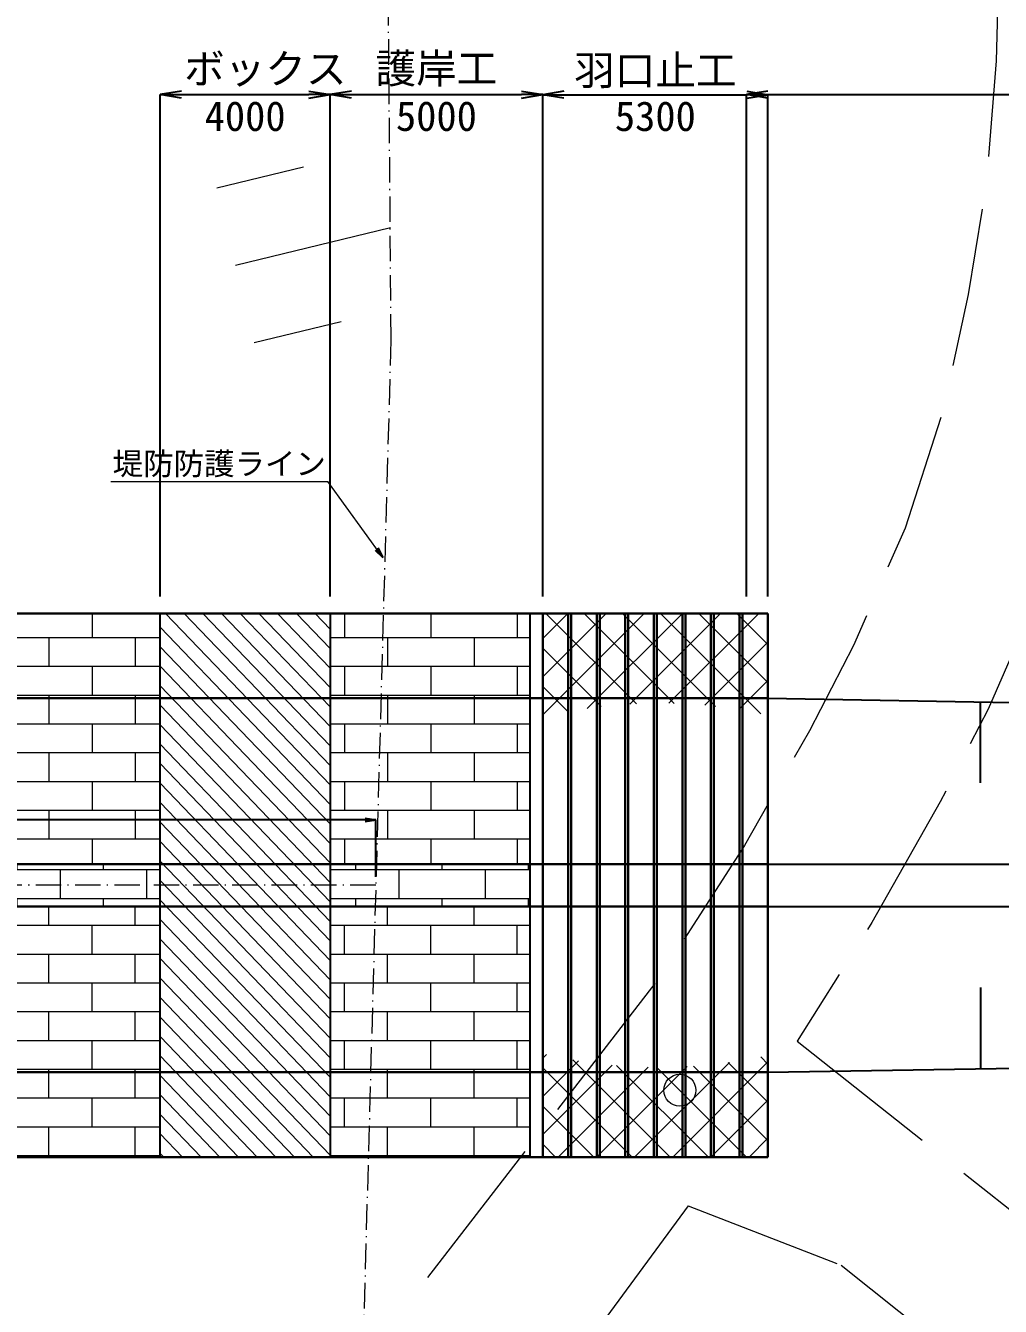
# Model space of a CAD drawing. Header units: millimetres. Extents: x 432273 to 1023813, y -32657 to 705940.
# Drawn here: x 802360 to 825289, y 395123 to 425267 of the extents above; entities that cross this region are included whole.
import ezdxf
from ezdxf.enums import TextEntityAlignment as Align

# ---------------------------------------------------------------- set-up
doc = ezdxf.new("R2010")
doc.units = ezdxf.units.MM
doc.header["$LTSCALE"] = 100
doc.header["$PDSIZE"] = 300
doc.linetypes.add('56301', pattern=[0.5, 0.25, -0.25])
doc.linetypes.add('SXF_一点短鎖線', pattern=[9.25, 6, -1.5, 0.25, -1.5])
doc.layers.get('Defpoints').update_dxf_attribs({"color": 153})
for name, color, linetype, lineweight in [('D-BGD', 7, 'Continuous', 13), ('D-BMK', 2, 'SXF_一点短鎖線', 13), ('D-BYP-STR1', 2, 'Continuous', 13), ('D-BYP-STR2', 6, 'Continuous', 25), ('D-BYP-STR3', 3, 'Continuous', 25), ('D-STR-HTXT', 7, 'Continuous', 13), ('D-STR-TXT', 7, 'Continuous', 13)]:
    doc.layers.add(name, color=color, linetype=linetype, lineweight=lineweight)
doc.layers.add('D-WORK2', color=11, linetype='Continuous', plot=False)
doc.layers.add('D-WORK_1', color=11, linetype='Continuous', plot=False)
doc.styles.add('MS ゴシック', font='MS Gothic.ttf')
doc.dimstyles.new('DIM-100-F', dxfattribs={"dimscale": 100, "dimtxt": 3.5, "dimasz": 2.5, "dimexe": 0, "dimexo": 2, "dimgap": 0.8, "dimtad": 1, "dimdec": 0, "dimzin": 0, "dimdsep": 46, "dimtxsty": 'MS ゴシック', "dimblk": 'OPEN', "dimcen": 0.1, "dimclrd": 256, "dimclre": 256, "dimclrt": 256, "dimaunit": 1, "dimadec": 4, "dimazin": 0, "dimtfac": 1, "dimtdec": 0, "dimtmove": 2, "dimatfit": 3, "dimldrblk": 'OPEN', "dimfxl": 1, "dimtolj": 1, "dimtzin": 0, "dimlwd": -1, "dimlwe": -1, "dimarcsym": 2})
doc.dimstyles.new('DIM-200', dxfattribs={"dimscale": 200, "dimtxt": 3.5, "dimasz": 2.5, "dimexe": 0, "dimexo": 2, "dimgap": 0.8, "dimtad": 1, "dimdec": 0, "dimzin": 0, "dimdsep": 46, "dimtxsty": 'MS ゴシック', "dimblk": 'OPEN', "dimcen": 0.1, "dimaunit": 1, "dimadec": 4, "dimazin": 0, "dimtfac": 1, "dimtdec": 0, "dimtmove": 0, "dimatfit": 3, "dimldrblk": 'OPEN', "dimfxl": 1, "dimtolj": 1, "dimtzin": 0, "dimlwd": -1, "dimlwe": -1, "dimarcsym": 2})
pattern_1 = [(225.0000000334024, (60067.28708803048, 1166865.223133123), (449.0128063152238, -449.0128057916917), []), (315.0000000334023, (60067.28708803048, 1166865.223133123), (449.0128057916917, 449.0128063152237), [])]

# ---------------------------------------------------------------- blocks, each defined once
blk = doc.blocks.new('21311212131313131')
at = {"layer": 'D-BGD', "linetype": 'Continuous'}
for p, q in [((2633409.028676576, -1166830.539065273, 363302.980363709), (2635677.763422243, -1163844.126814221, 363259.9803660331)), ((2635636.540605735, -1169673.376766479, 363309.9803633307), (2637907.426649607, -1166689.282254627, 363267.9803656007)), ((2630384.981659377, -1170811.412579495, 363359.9803606282), (2632653.236213116, -1167825.877491816, 363316.9803629523)), ((2628799.91491138, -1169860.465138752, 363404.980358196), (2630384.981659377, -1170811.412579495, 363359.9803606282)), ((2634315.764071788, -1173293.880563169, 363309.9803633307), (2635601.115449918, -1169771.407665494, 363309.9803633307)), ((2634315.764071788, -1173293.880563169, 363309.9803633307), (2637380.473436414, -1175454.993005906, 363365.9803603038)), ((2629098.73302926, -1174189.749455671, 363401.9803583581), (2632112.9772818, -1176420.138674212, 363429.9803568447)), ((2633117.272914203, -1177163.734070875, 363438.9803563583), (2636131.517166728, -1179394.123289412, 363466.9803548449)), ((2612400.708632185, -1184404.199407369), (2611439.28015707, -1180779.253370964)), ((2614214.058813774, -1183923.96536175), (2613675.655538891, -1181894.084962105)), ((2610588.715805924, -1184884.036481546), (2610051.189694413, -1182854.636273854))]:
    blk.add_line(p, q, dxfattribs=at)
at = {"layer": 'D-BGD', "linetype": 'Continuous', "extrusion": (-0.3338890400579548, -0.691597116899, 0.6404775849521733), "elevation": 163933.2610593103}
blk.add_lwpolyline([(2865985.787571723, 336346.5925049999), (2868806.903281797, 336604.4127580161), (2869723.801764981, 336595.2979005912)], dxfattribs=at)
at = {"layer": 'D-BGD', "linetype": 'Continuous', "extrusion": (-0.04120929659473742, -0.8430281353367061, 0.5362885015594532), "elevation": 1070950.517216582}
blk.add_lwpolyline([(2659583.20683602, -250004.481623771), (2661074.891508995, -249881.2639534631), (2663328.341762607, -249919.1770827912)], dxfattribs=at)
at = {"layer": 'D-BGD', "linetype": 'Continuous', "extrusion": (0.0164879966350379, 0.01134561148822588, 0.9997996914717073), "elevation": 393113.8224293271}
blk.add_lwpolyline([(-2441217.56571645, -1481686.743330181), (-2442594.112253591, -1483185.662668702), (-2443820.570081861, -1484384.79813954)], dxfattribs=at)
at = {"layer": 'D-BGD', "linetype": 'Continuous', "extrusion": (-0.08338357836057589, -0.1802600915081006, 0.9800783021112532), "elevation": 347849.0359171719}
blk.add_lwpolyline([(2872063.499924732, 113600.3742408015), (2872348.727017719, 113593.8175844686), (2875612.606554097, 113388.9061181731), (2875805.622790453, 113367.2445959562)], dxfattribs=at)
at = {"layer": 'D-BGD', "linetype": 'Continuous', "extrusion": (0.2035327057637472, 0.6414071777969975, 0.7397102608149889), "elevation": 52113.15895089827}
blk.add_lwpolyline([(-2846321.652743208, 482608.1660272502), (-2849060.864006561, 482551.6961834342), (-2850064.326333028, 482666.1219195831)], dxfattribs=at)
at = {"layer": 'D-BGD', "linetype": 'Continuous', "extrusion": (0.03048900685489001, 0.02856245332211342, 0.9991269222282146), "elevation": 409701.5722520549}
blk.add_lwpolyline([(-2649547.381662189, -1098400.971684811), (-2650617.897472993, -1098760.013132277), (-2653144.620742367, -1099454.159930742)], dxfattribs=at)
at = {"layer": 'D-BGD', "linetype": 'Continuous'}
blk.add_polyline3d([(2620344.495204268, -1169389.37297795, 363441.9803561962), (2621051.475494741, -1169680.637128959, 363499.9803530613), (2623081.883923665, -1170678.154576696, 363479.9803541423), (2623716.719679102, -1171019.987148911, 363470.9803546287)], dxfattribs=at)
blk.add_circle((2631598.681167922, -1173550.706746353, 363379.9803595472), 374.999979731494, dxfattribs=at)
blk = doc.blocks.new('_Open')
at = {"color": 0, "linetype": 'ByBlock', "lineweight": -2}
for p, q in [((-1, 0.1666666666666667), (0, 0)), ((-1, -0.1666666666666667), (0, 0)), ((0, 0), (-1, 0))]:
    blk.add_line(p, q, dxfattribs=at)
blk = doc.blocks.new('*D140')
at = {"layer": 'D-WORK2', "ltscale": 0.01, "transparency": 16777216}
for p, q in [((779522.9317132989, 405234.7871985198), (779522.9317132989, 406573.8512882283)), ((810347.1984958332, 406573.8512882283), (779772.9317132989, 406573.8512882283)), ((810597.1984958332, 405234.7871985198), (810597.1984958332, 406573.8512882283))]:
    blk.add_line(p, q, dxfattribs=at)
at = {"layer": 'Defpoints', "color": 0, "ltscale": 0.01, "transparency": 16777216}
for p in [(779522.9317132989, 406573.8512882283), (779522.9317132989, 405034.7871985198), (810597.1984958332, 405034.7871985198)]:
    blk.add_point(p, dxfattribs=at)
at = {"layer": 'D-WORK2', "ltscale": 0.01, "transparency": 16777216, "xscale": 250, "yscale": 250, "zscale": 250, "rotation": 180}
blk.add_blockref('_Open', (779522.9317132989, 406573.8512882283), dxfattribs=at)
at = {"layer": 'D-WORK2', "ltscale": 0.01, "transparency": 16777216, "xscale": 250, "yscale": 250, "zscale": 250}
blk.add_blockref('_Open', (810597.1984958332, 406573.8512882283), dxfattribs=at)
at = {"layer": 'D-WORK2', "ltscale": 0.01, "transparency": 16777216, "insert": (795060.065104566, 406828.8512882283), "char_height": 350, "attachment_point": 5, "style": 'MS ゴシック'}
blk.add_mtext('\\A1;31074', dxfattribs=at)
blk = doc.blocks.new('*D229')
at = {"layer": 'D-WORK_1', "color": 0, "transparency": 16777216}
for p, q in [((805522.9317098665, 411834.7871570076), (805522.9317318598, 423642.3487040262)), ((806022.9317318598, 423642.3487030949), (809022.9317318682, 423642.3486975069)), ((809522.9317098749, 411834.7872141331), (809522.9317318682, 423642.3486965756))]:
    blk.add_line(p, q, dxfattribs=at)
at = {"layer": 'Defpoints', "color": 0, "transparency": 16777216}
for p in [(809522.9317318682, 423642.3486965756), (805522.9317091214, 411434.7871570076), (809522.9317091298, 411434.7872141331)]:
    blk.add_point(p, dxfattribs=at)
at = {"layer": 'D-WORK_1', "color": 0, "transparency": 16777216, "xscale": 500, "yscale": 500, "zscale": 500}
for p, rotation in [((805522.9317318598, 423642.3487040262), 179.9999998932783), ((809522.9317318682, 423642.3486965756), 359.9999998932783)]:
    blk.add_blockref('_Open', p, dxfattribs=dict(at, rotation=rotation))
at = {"layer": 'D-WORK_1', "color": 0, "transparency": 16777216, "char_height": 700, "attachment_point": 5, "rotation": 359.9999998932783, "style": 'MS ゴシック'}
for s, insert in [('\\A1;{\\C256;  ボックス', (807522.931732933, 424216.3080911639)), ('\\A1;4000}', (807522.931730914, 423132.3487003009))]:
    blk.add_mtext(s, dxfattribs=dict(at, insert=insert))
blk = doc.blocks.new('*D230')
at = {"layer": 'D-WORK_1', "color": 0, "transparency": 16777216}
for p, q in [((814522.9317011372, 411834.7872138559), (814522.9317231289, 423641.523691489)), ((815022.9317231289, 423641.5236905577), (819322.9317226381, 423641.5236825483)), ((819822.9317006464, 411834.7872136324), (819822.9317226381, 423641.523681617))]:
    blk.add_line(p, q, dxfattribs=at)
at = {"layer": 'Defpoints', "color": 0, "transparency": 16777216}
for p in [(819822.9317226381, 423641.523681617), (814522.9317003922, 411434.7872138559), (819822.9316999014, 411434.7872136324)]:
    blk.add_point(p, dxfattribs=at)
at = {"layer": 'D-WORK_1', "color": 0, "transparency": 16777216, "xscale": 500, "yscale": 500, "zscale": 500}
for p, rotation in [((814522.9317231289, 423641.523691489), 179.9999998932783), ((819822.9317226381, 423641.523681617), 359.9999998932783)]:
    blk.add_blockref('_Open', p, dxfattribs=dict(at, rotation=rotation))
at = {"layer": 'D-WORK_1', "color": 0, "transparency": 16777216, "char_height": 700, "attachment_point": 5, "rotation": 359.9999998932783, "style": 'MS ゴシック'}
for s, insert in [('\\A1;{\\C256;羽口止工', (817172.9316875146, 424179.9500824921)), ('\\A1;5300}', (817172.9316855618, 423131.523686553))]:
    blk.add_mtext(s, dxfattribs=dict(at, insert=insert))
blk = doc.blocks.new('*D231')
at = {"layer": 'D-WORK_1', "color": 0, "transparency": 16777216}
for p, q in [((819320.0021970449, 411834.7872085135), (819320.0022190382, 423642.3486977008)), ((819820.0022190382, 423642.3486967694), (898101.178514887, 423642.3485509594)), ((898601.1785135046, 422900.1601231486), (898601.178514887, 423642.3485500281))]:
    blk.add_line(p, q, dxfattribs=at)
at = {"layer": 'Defpoints', "color": 0, "transparency": 16777216}
for p in [(898601.178514887, 423642.3485500281), (898601.1785127595, 422500.1601231486, 362400.0000000091), (819320.0021962998, 411434.7872085135)]:
    blk.add_point(p, dxfattribs=at)
at = {"layer": 'D-WORK_1', "color": 0, "transparency": 16777216, "xscale": 500, "yscale": 500, "zscale": 500}
for p, rotation in [((819320.0022190382, 423642.3486977008), 179.9999998932783), ((898601.178514887, 423642.3485500281), 359.9999998932783)]:
    blk.add_blockref('_Open', p, dxfattribs=dict(at, rotation=rotation))
at = {"layer": 'D-WORK_1', "color": 0, "transparency": 16777216, "char_height": 700, "attachment_point": 5, "rotation": 359.9999998932783, "style": 'MS ゴシック'}
for s, insert in [('\\A1;土羽水路', (858960.5903680316, 424216.3080147274)), ('\\A1;79281', (858960.5903660126, 423132.3486238644))]:
    blk.add_mtext(s, dxfattribs=dict(at, insert=insert))
blk = doc.blocks.new('*D232')
at = {"layer": 'D-WORK_1', "color": 0, "transparency": 16777216}
for p, q in [((809522.9446453972, 411834.9488653027), (809523.3265375554, 423643.3497311626)), ((810023.326537294, 423643.3335608038), (814023.3265290988, 423643.2041979335)), ((814522.9446366791, 411834.7871617148), (814523.3265288373, 423643.1880275747))]:
    blk.add_line(p, q, dxfattribs=at)
at = {"layer": 'Defpoints', "color": 0, "transparency": 16777216}
for p in [(814523.3265288373, 423643.1880275747), (809522.9317091103, 411434.9488655119, 641.1097706175642), (814522.9317003922, 411434.787161924, 641.1097706175642)]:
    blk.add_point(p, dxfattribs=at)
at = {"layer": 'D-WORK_1', "color": 0, "transparency": 16777216, "xscale": 500, "yscale": 500, "zscale": 500}
for p, rotation in [((809523.3265375554, 423643.3497311626), 179.9981470133735), ((814523.3265288373, 423643.1880275747), 359.9981470133735)]:
    blk.add_blockref('_Open', p, dxfattribs=dict(at, rotation=rotation))
at = {"layer": 'D-WORK_1', "color": 0, "transparency": 16777216, "char_height": 700, "attachment_point": 5, "rotation": 359.99814701337345, "style": 'MS ゴシック'}
for s, insert in [('\\A1;{\\C256;護岸工', (812023.3452103713, 424220.7815694219)), ('\\A1;5000}', (812023.3100394305, 423133.2688796354))]:
    blk.add_mtext(s, dxfattribs=dict(at, insert=insert))

msp = doc.modelspace()

# ---------------------------------------------------------------- hatches: boundary and pattern name
at = {"layer": 'D-BYP-STR1', "ltscale": 0.01}
h = msp.add_hatch(dxfattribs=at)
h.set_pattern_fill('AR-BRSTD', color=256, scale=10, angle=180.0000000334024)
h.set_pattern_definition([(180.0000000334024, (51067.28701917152, 1166865.223175265), (3.949220399590558e-07, -677.418), []), (270.0000000334023, (51067.28701917152, 1166865.223175265), (1016.000000394922, -677.417999407691), [677.418, -677.418])])
edge = h.paths.add_edge_path()
edge.add_line((805522.9317093564, 411434.7872612674), (805522.9317128032, 405534.7872613302))
edge.add_line((804222.9316440651, 405534.7872603182), (799522.9316440548, 405534.7872575727))
edge.add_line((799522.931644107, 405534.7872575345), (799522.9316406602, 411434.7872574717))
edge.add_line((799522.9316405968, 411434.7872577254), (804222.931640608, 411434.7872604709))
at = {"layer": 'D-BYP-STR1', "transparency": 33554687}
h = msp.add_hatch(dxfattribs=at)
h.set_pattern_fill('ANSI31', color=3, scale=100, angle=-91.19293493242128)
h.set_pattern_definition([(313.8070650675787, (763168.8973428649, 613500.5120610679), (229.1317729212576, 219.783713313706), [])])
h.paths.add_polyline_path([(809522.9317096467, 411434.7872160311), (809522.9317166558, 398634.7872164185), (805522.9317168253, 398634.7872136618), (805522.9317093589, 411434.7872142365)])
at = {"layer": 'D-BYP-STR1', "ltscale": 0.01}
h = msp.add_hatch(dxfattribs=at)
h.set_pattern_fill('AR-BRSTD', color=256, scale=10, angle=180.0000000334024)
h.set_pattern_definition([(180.0000000334024, (61067.28708826052, 1166865.223181263), (3.949220399590558e-07, -677.418), []), (270.0000000334023, (61067.28708826052, 1166865.223181263), (1016.000000394922, -677.417999407691), [677.418, -677.418])])
h.paths.add_polyline_path([(814222.9317096449, 411434.7872665069), (814222.9317131541, 405534.787266316), (809522.931713196, 405534.7872635323), (809522.9317096858, 411434.7872637232)])
h = msp.add_hatch(dxfattribs=at)
h.set_pattern_fill('ANSI37', color=256, scale=200, angle=180.0000000334024)
h.set_pattern_definition(pattern_1)
edge = h.paths.add_edge_path()
edge.add_line((814522.9317077617, 411434.787219274), (814522.9317091857, 408996.5282055832))
edge.add_arc((817261.0885128877, 397541.5520924052), 11777.68994441054, 77.43678667344471, 103.44352118414031, ccw=False)
edge.add_line((819822.9317093962, 409037.244322749), (819822.931709684, 411434.7872218782))
edge.add_line((819822.9317097538, 411434.7872228577), (814522.9317080365, 411434.7872195124))
h = msp.add_hatch(dxfattribs=at)
h.set_pattern_fill('AR-BRSTD', color=256, scale=10, angle=180.0000000334024)
h.set_pattern_definition([(180.0000000334024, (51328.28540288727, 1166820.750248026), (3.949220399590558e-07, -677.418), []), (270.0000000334023, (51328.28540288727, 1166820.750248026), (1016.000000394922, -677.417999407691), [677.418, -677.418])])
edge = h.paths.add_edge_path()
edge.add_line((805522.9317129189, 405534.7871953234), (805522.9317135029, 404534.7871952729))
edge.add_line((804222.9316444916, 404534.787213387), (799522.931644486, 404534.7872106405))
edge.add_line((799522.931644514, 404534.7872096496), (799522.0055552961, 405534.787209701))
edge.add_line((799522.005555283, 405534.7872097772), (804222.9316439226, 405534.7872125225))
h = msp.add_hatch(dxfattribs=at)
h.set_pattern_fill('AR-BRSTD', color=256, scale=10, angle=180.0000000334024)
h.set_pattern_definition([(180.0000000334024, (61328.28547197627, 1166820.750254024), (3.949220399590558e-07, -677.418), []), (270.0000000334023, (61328.28547197627, 1166820.750254024), (1016.000000394922, -677.417999407691), [677.418, -677.418])])
h.paths.add_polyline_path([(814222.9317126381, 405534.7872186323), (814222.9317135806, 404534.7872193848), (809522.931713603, 404534.7872156474), (809522.005624372, 405534.787215775)])
at = {"layer": 'D-BYP-STR1'}
h = msp.add_hatch(dxfattribs=at)
h.set_pattern_fill('AR-BRSTD', color=256, scale=10, angle=3.351169812352201e-08)
h.set_pattern_definition([(3.351162198899432e-08, (51067.28701917152, 1166865.223175265), (-3.962146557512369e-07, 677.4179999999999), []), (90.00000003351155, (51067.28701917152, 1166865.223175265), (-1016.000000396215, 677.4179994057523), [677.418, -677.418])])
edge = h.paths.add_edge_path()
edge.add_line((805522.9317133811, 404534.7872618393), (805522.9317168279, 398634.787261902))
edge.add_line((804222.9316485177, 398634.7872608788), (799522.9316485066, 398634.7872581334))
edge.add_line((799522.9316480632, 398634.7872571517), (799522.9316446164, 404534.7872570889))
edge.add_line((799522.9316445531, 404534.7872573426), (804222.9316445643, 404534.7872600881))
h = msp.add_hatch(dxfattribs=at)
h.set_pattern_fill('AR-BRSTD', color=256, scale=10, angle=3.351169812352201e-08)
h.set_pattern_definition([(3.351162198899432e-08, (61067.28708826052, 1166865.223181263), (-3.962146557512369e-07, 677.4179999999999), []), (90.00000003351157, (61067.28708826052, 1166865.223181263), (-1016.000000396215, 677.4179994057523), [677.418, -677.418])])
h.paths.add_polyline_path([(814222.9317136207, 404534.7872670788), (814222.9317176067, 398634.7872668767), (809522.9317171522, 398634.7872631495), (809522.9317136421, 404534.7872633404)])
at = {"layer": 'D-BYP-STR1', "ltscale": 0.01}
h = msp.add_hatch(dxfattribs=at)
h.set_pattern_fill('ANSI37', color=256, scale=200, angle=180.0000000334024)
h.set_pattern_definition(pattern_1)
edge = h.paths.add_edge_path()
edge.add_line((814522.9324587951, 398634.7869676073), (814522.9321741541, 401073.0459812981))
edge.add_arc((817261.0876338664, 412528.0224142085), 11777.68994441054, -103.4435144619858, -77.43677995129018)
edge.add_line((819822.9321786943, 401032.330484803), (819822.9324602713, 398634.7875856738))
edge.add_line((819822.9324607016, 398634.7875854914), (814522.9324589842, 398634.7869670208))

# ---------------------------------------------------------------- linework, layer by layer
at = {"layer": 'D-BGD', "linetype": 'SXF_一点短鎖線'}
for p, q in [((809439.5635020914, 601616.3288570545, 353999.9803768478), (810951.2278745356, 417867.5866370103, 353999.9803768478)), ((810951.2278745356, 417867.5866370103, 353999.9803768478), (807104.4377770605, 278429.8974578283, 353999.9803768478))]:
    msp.add_line(p, q, dxfattribs=at)
at = {"layer": 'D-BMK', "linetype": 'SXF_一点短鎖線'}
msp.add_line((810597.1981563619, 405034.7871985198, 354000.0000000001), (729800.2557951589, 405034.7871985198, 354000.0000000001), dxfattribs=at)
at = {"layer": 'D-BYP-STR2'}
for p, q in [((819822.9317092155, 409434.7872225047, 354000.0196393718), (899104.1080207522, 408084.7872687868, 716400.0000000091)), ((824822.931716925, 407442.2172203568, 354000.0196393718), (824822.9317225111, 409349.6472167104, 354000.0196393718)), ((819822.9317118335, 405534.7872226957, 354000.0196393718), (899104.1080224239, 405534.7872687663, 716400.0000000091)), ((819822.9317084453, 404534.7872216302, 354000.0196393718), (899104.1080225534, 404534.787184639, 354000.0000000001)), ((824822.9317028779, 402624.9478641843, 354000.0196393718), (824822.9316974073, 400715.1085092538, 354000.0196393718))]:
    msp.add_line(p, q, dxfattribs=at)
msp.add_polyline3d([(819822.9317082032, 400634.7872218807, 354000.0196393718), (894522.9317148305, 401834.7872667407, 716400.0000000091), (899104.1080240649, 401984.7872685624, 716400.0000000091)], dxfattribs=at)
at = {"layer": 'D-BYP-STR3', "lineweight": 30}
for p, q in [((779522.9317095564, 411434.787198715, 354000.0000000001), (819822.9317097333, 411434.787221905, 354000.0196393717)), ((814522.9317080961, 398634.787219802, 354000.0000000001), (814522.9317096681, 411434.7872192339, 354000.0000000001)), ((815122.9317081827, 398634.7872187347, 354000.0000000001), (815122.9317092788, 411434.7872181769, 354000.0000000001)), ((815194.3602794935, 398634.7872189732, 354000.0000000001), (815194.3602810851, 411434.7872193587, 354000.0000000001)), ((815794.3602795997, 398634.7872188595, 354000.0000000001), (815794.3602806958, 411434.7872183017, 354000.0000000001)), ((815865.78885089, 398634.7872181452, 354000.0000000001), (815865.7888525021, 411434.7872194845, 354000.0000000001)), ((816465.7888510167, 398634.7872189853, 354000.0000000001), (816465.7888521128, 411434.7872184274, 354000.0000000001)), ((816537.2174218302, 398634.7872182803, 354000.0000000001), (816537.2174239191, 411434.7872196102, 354000.0000000001)), ((817137.2174224337, 398634.7872191101, 354000.0000000001), (817137.2174240067, 411434.7872185429, 354000.0000000001)), ((817208.645993724, 398634.7872183957, 354000.0000000001), (817208.645995297, 411434.7872178276, 354000.0000000001)), ((817808.6459938311, 398634.7872182821, 354000.0000000001), (817808.6459954237, 411434.7872186686, 354000.0000000001)), ((817880.074565141, 398634.7872185205, 354000.0000000001), (817880.074566714, 411434.7872179534, 354000.0000000001)), ((818480.0745652481, 398634.7872184078, 354000.0000000001), (818480.0745668407, 411434.7872187934, 354000.0000000001)), ((818551.503136558, 398634.7872186463, 354000.0000000001), (818551.503138131, 411434.7872180791, 354000.0000000001)), ((819151.5031366651, 398634.7872185326, 354000.0000000001), (819151.5031382577, 411434.7872189182, 354000.0000000001)), ((819222.931707975, 398634.787218772, 354000.0000000001), (819222.931709548, 411434.7872182039, 354000.0000000001)), ((819822.9317076053, 398634.7872186677, 354000.0000000001), (819822.9317096542, 411434.7872180903, 354000.0000000001)), ((779522.9317109254, 409434.7871983229, 354000.0000000001), (819822.9317092155, 409434.7872225047, 354000.0196393718)), ((779522.9317130665, 405534.7871985241, 354000.0000000001), (819822.9317118335, 405534.7872226957, 354000.0196393718)), ((779522.9317135126, 404534.7871983332, 354000.0000000001), (819822.9317084453, 404534.7872216302, 354000.0196393718)), ((779522.9317156528, 400634.7871985325, 354000.0000000001), (819822.9317082032, 400634.7872218807, 354000.0196393718)), ((779522.9317170414, 398634.7871990941, 354000.0000000001), (819822.9317076649, 398634.7872215287, 354000.0196393717))]:
    msp.add_line(p, q, dxfattribs=at)
at = {"layer": 'D-BYP-STR3'}
msp.add_line((814222.9317091289, 411434.7872188241, 354000.0196393717), (814222.9317170908, 398634.7872191929, 354000.0196393717), dxfattribs=at)
at = {"layer": 'D-BYP-STR3', "elevation": 354000.0000000001}
msp.add_lwpolyline([(805522.9317132989, 411434.7872136718), (809522.9317132989, 411434.7872136718), (809522.9317132989, 398634.7872157905), (805522.9317132989, 398634.7872157905)], close=True, dxfattribs=at)
at = {"layer": 'D-STR-HTXT'}
msp.add_line((804366.393871183, 414537.6465402662, 673540.0000000001), (809466.393871183, 414537.6465402686, 673540.0000000001), dxfattribs=at)

# ---------------------------------------------------------------- block references
at = {"layer": 'D-BGD', "linetype": '56301', "rotation": 268.807065034117}
msp.add_blockref('21311212131313131', (2045832.052429549, 3006806.859927195, 354000.0000000001), dxfattribs=at)

# ---------------------------------------------------------------- texts
at = {"layer": 'D-STR-TXT', "style": 'MS ゴシック'}
msp.add_text('堤防防護ライン', height=524.9999999999997, dxfattribs=at).set_placement((806916.393871183, 414537.6465402674, 673540.0000000001), align=Align.BOTTOM_CENTER)

# ---------------------------------------------------------------- dimensions: what is measured, and where the dimension line sits
at = {"layer": 'D-WORK2', "ltscale": 0.01}
dim = msp.add_linear_dim(base=(779522.9317132989, 406573.8512882283, 354000.0000000001), p1=(810597.1984958332, 405034.7871985198, 354000.0000000002), p2=(779522.9317132989, 405034.7871985198, 354000.0000000001), dimstyle='DIM-100-F', dxfattribs=at)
dim.commit()
dim.dimension.update_dxf_attribs({"geometry": '*D140', "text_midpoint": (795060.065104566, 406828.8512882283, 354000.0000000001)})
at = {"layer": 'D-WORK_1'}
for base, p1, p2, text, picture, middle in [((809522.9317318682, 423642.3486965756, 354000.0000000001), (805522.9317091214, 411434.7871570076, 354000.0000000001), (809522.9317091298, 411434.7872141331, 354000.0000000001), '{\\C256;  ボックス\\X<>}', '*D229', (807522.931731864, 423642.3487003009, 354000.0000000001)), ((819822.9317226381, 423641.523681617, 354000.0000000001), (814522.9317003922, 411434.7872138559, 354000.0000000001), (819822.9316999014, 411434.7872136324, 354000.0000000001), '{\\C256;羽口止工\\X<>}', '*D230', (817172.9316865117, 423641.523686553, 354000.0000000001))]:
    dim = msp.add_linear_dim(base=base, p1=p1, p2=p2, angle=179.9999998932783, text=text, dimstyle='DIM-200', dxfattribs=at)
    dim.commit()
    dim.dimension.update_dxf_attribs({"geometry": picture, "text_midpoint": middle, "dimtype": 160})
dim = msp.add_aligned_dim(p1=(809522.9317091103, 411434.9488655119, 354000.0000000001), p2=(814522.9317003922, 411434.787161924, 354000.0000000001), distance=12208.400872035196, text='{\\C256;護岸工\\X<>}', dimstyle='DIM-200', dxfattribs=at)
dim.commit()
dim.dimension.update_dxf_attribs({"geometry": '*D232', "text_midpoint": (812023.3265331965, 423643.2688793687, 353358.8902293825)})
dim = msp.add_linear_dim(base=(898601.178514887, 423642.3485500281, 354000.0082984347), p1=(819320.0021962998, 411434.7872085135, 354000.0082984347), p2=(898601.1785127595, 422500.1601231486, 716400.0082984437), angle=179.9999998932783, text='土羽水路\\X<>', dimstyle='DIM-200', dxfattribs=at)
dim.commit()
dim.dimension.update_dxf_attribs({"geometry": '*D231', "text_midpoint": (858960.5903669626, 423642.3486238644, 354000.0082984347)})

# ---------------------------------------------------------------- leaders
at = {"layer": 'D-STR-HTXT'}
msp.add_leader([(810761.4455584534, 412746.9046947903, 673540.0000000001), (809466.393871183, 414537.6465402686, 673540.0000000001)], dimstyle='DIM-100-F', override={"dimtad": 0}, dxfattribs=at)

doc.saveas('drawing.dxf')
